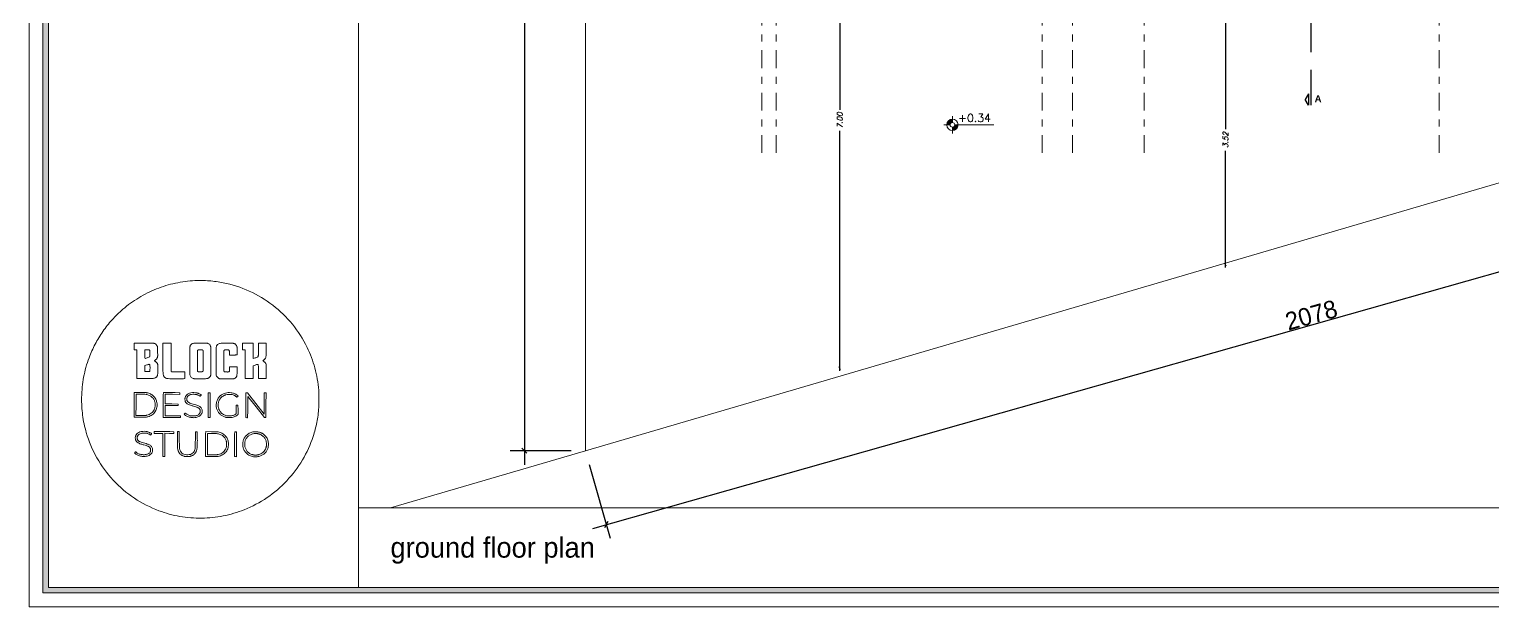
# Model space of a CAD drawing. Header units: metres. Extents: x 294 to 1101, y -498 to -355.
# Drawn here: x 487.37 to 508.05, y -409.02 to -400.86 of the extents above; entities that cross this region are included whole.
import ezdxf

# ---------------------------------------------------------------- set-up
doc = ezdxf.new("R2010")
doc.units = ezdxf.units.M
doc.linetypes.add('DASHDOT2', pattern=[0.5, 0.25, -0.125, 0, -0.125])
doc.linetypes.add('DASHED', pattern=[0.75, 0.5, -0.25])
for name, color, linetype, lineweight in [('19-JARDINERIA', 80, 'Continuous', 0), ('2', 2, 'Continuous', 13), ('axe', 12, 'DASHDOT2', 9), ('D', 2, 'Continuous', 13), ('land', 96, 'Continuous', 15), ('wall', 7, 'Continuous', 25)]:
    doc.layers.add(name, color=color, linetype=linetype, lineweight=lineweight)
doc.layers.add('dim', color=156, linetype='Continuous')
doc.layers.add('text', color=3, linetype='Continuous')
doc.styles.add('alalala', font='bgothm.ttf', dxfattribs={"height": 0.2})
doc.styles.add('ITALICC', font='italicc')
doc.styles.add('ROMAND', font='romand.shx', dxfattribs={"height": 0.2})
doc.dimstyles.new('dim200', dxfattribs={"dimscale": 0.4, "dimtxt": 0.1885, "dimasz": 0.1, "dimexe": 0.15, "dimexo": 0.25, "dimgap": 0.07, "dimtad": 0, "dimzin": 0, "dimdsep": 46, "dimtxsty": 'ITALICC', "dimblk": 'ARCHTICK', "dimcen": 0.09, "dimdle": 0.1, "dimse1": 1, "dimse2": 1, "dimclrd": 211, "dimclrt": 3, "dimadec": 0, "dimazin": 0, "dimtfac": 1, "dimtix": 1, "dimtofl": 0, "dimtmove": 0, "dimatfit": 3, "dimldrblk": 'ARCHTICK', "dimfxl": 1, "dimtolj": 1, "dimtzin": 0, "dimlwd": 25, "dimarcsym": 0})
doc.dimstyles.new('DIMA', dxfattribs={"dimtxt": 0.25, "dimasz": 0.07, "dimexe": 0.2, "dimexo": 0.2, "dimgap": 0.01, "dimtad": 1, "dimdec": 0, "dimlfac": 100, "dimrnd": 1, "dimzin": 0, "dimdsep": 46, "dimtxsty": 'Standard', "dimblk1": 'OBLIQUE', "dimblk2": 'OBLIQUE', "dimsah": 1, "dimcen": 0.09, "dimdle": 0.2, "dimclrd": 1, "dimclre": 1, "dimclrt": 2, "dimadec": 0, "dimazin": 0, "dimtfac": 1, "dimtdec": 0, "dimtofl": 0, "dimtmove": 2, "dimatfit": 3, "dimldrblk": 'OBLIQUE', "dimfxl": 1, "dimtolj": 1, "dimtzin": 0, "dimarcsym": 0})

# ---------------------------------------------------------------- blocks, each defined once
blk = doc.blocks.new('A$C6C9229B2')
at = {"layer": 'dim'}
h = blk.add_hatch(color=256, dxfattribs=at)
h.paths.add_polyline_path([(0.294, 0.376), (0.294, 0.492, 0.414214), (0.098, 0.296), (0.214, 0.296, -0.414214)])
h.paths.add_polyline_path([(0.49, 0.296), (0.373, 0.296, -0.414214), (0.294, 0.217), (0.294, 0.1, 0.414214)])
at = {"layer": '2'}
for p, q in [((0.294, 0.592), (0.294, 0.376)), ((0, 0.296), (0.214, 0.296)), ((0.294, 0.217), (0.294, 0)), ((0.373, 0.296), (1.727, 0.296))]:
    blk.add_line(p, q, dxfattribs=at)
for radius in [0.196, 0.0796]:
    blk.add_circle((0.294, 0.296), radius, dxfattribs=at)
blk = doc.blocks.new('_ArchTick')
at = {"color": 0, "linetype": 'ByBlock', "const_width": 0.15}
blk.add_lwpolyline([(-0.5, -0.5), (0.5, 0.5)], dxfattribs=at)
blk = doc.blocks.new('*D101')
at = {"layer": 'DEFPOINTS', "color": 0, "transparency": 16777216}
for p in [(498.824, -398.653), (498.824, -398.653), (498.824, -405.648)]:
    blk.add_point(p, dxfattribs=at)
at = {"layer": 'wall', "color": 211, "linetype": 'Continuous', "lineweight": 25, "transparency": 16777216}
for p, q in [((498.824, -398.613), (498.824, -402.002)), ((498.824, -405.688), (498.824, -402.298))]:
    blk.add_line(p, q, dxfattribs=at)
at = {"layer": 'wall', "color": 211, "lineweight": 25, "transparency": 16777216, "xscale": 0.04000000000000001, "yscale": 0.04000000000000001, "zscale": 0.04000000000000001}
for p, rotation in [((498.824, -398.653), 90), ((498.824, -405.648), 270)]:
    blk.add_blockref('_ArchTick', p, dxfattribs=dict(at, rotation=rotation))
at = {"layer": 'wall', "color": 3, "transparency": 16777216, "insert": (498.824, -402.15), "char_height": 0.0754, "attachment_point": 5, "rotation": 90, "style": 'ITALICC'}
blk.add_mtext('\\A1;7.00', dxfattribs=at)
blk = doc.blocks.new('*D106')
at = {"layer": 'DEFPOINTS', "color": 0, "transparency": 16777216}
for p in [(504.274, -400.669), (504.274, -400.669), (504.274, -404.187)]:
    blk.add_point(p, dxfattribs=at)
at = {"layer": 'wall', "color": 211, "linetype": 'Continuous', "lineweight": 25, "transparency": 16777216}
for p, q in [((504.274, -400.629), (504.274, -402.276)), ((504.274, -404.227), (504.274, -402.58))]:
    blk.add_line(p, q, dxfattribs=at)
at = {"layer": 'wall', "color": 211, "lineweight": 25, "transparency": 16777216, "xscale": 0.04000000000000001, "yscale": 0.04000000000000001, "zscale": 0.04000000000000001}
for p, rotation in [((504.274, -400.669), 90), ((504.274, -404.187), 270)]:
    blk.add_blockref('_ArchTick', p, dxfattribs=dict(at, rotation=rotation))
at = {"layer": 'wall', "color": 3, "transparency": 16777216, "insert": (504.274, -402.428), "char_height": 0.0754, "attachment_point": 5, "rotation": 90, "style": 'ITALICC'}
blk.add_mtext('\\A1;3.52', dxfattribs=at)
blk = doc.blocks.new('_OBLIQUE')
at = {"color": 0, "linetype": 'ByBlock'}
blk.add_line((-0.5, -0.5), (0.5, 0.5), dxfattribs=at)
blk = doc.blocks.new('*D88')
at = {"layer": 'DEFPOINTS', "color": 0, "transparency": 16777216}
for p in [(495.231, -371.466), (494.37, -406.815), (495.231, -406.815)]:
    blk.add_point(p, dxfattribs=at)
at = {"layer": 'wall', "color": 1, "lineweight": -2, "transparency": 16777216}
for p, q in [((494.37, -371.266), (494.37, -407.015)), ((495.031, -371.466), (494.17, -371.466)), ((495.031, -406.815), (494.17, -406.815))]:
    blk.add_line(p, q, dxfattribs=at)
at = {"layer": 'wall', "color": 1, "lineweight": -2, "transparency": 16777216, "xscale": 0.07, "yscale": 0.07, "zscale": 0.07}
for p, rotation in [((494.37, -371.466), 90), ((494.37, -406.815), 270)]:
    blk.add_blockref('_OBLIQUE', p, dxfattribs=dict(at, rotation=rotation))
at = {"layer": 'wall', "color": 2, "transparency": 16777216, "insert": (494.235, -389.14), "char_height": 0.25, "attachment_point": 5, "rotation": 90}
blk.add_mtext('\\A1;3535', dxfattribs=at)
blk = doc.blocks.new('*D89')
at = {"layer": 'DEFPOINTS', "color": 0, "transparency": 16777216}
for p in [(515.226, -401.157), (515.521, -402.2), (495.231, -406.815)]:
    blk.add_point(p, dxfattribs=at)
at = {"layer": 'wall', "color": 1, "lineweight": -2, "transparency": 16777216}
for p, q in [((515.28, -401.349), (515.576, -402.393)), ((495.334, -407.913), (515.713, -402.146)), ((495.286, -407.007), (495.581, -408.051))]:
    blk.add_line(p, q, dxfattribs=at)
at = {"layer": 'wall', "color": 1, "lineweight": -2, "transparency": 16777216, "xscale": 0.07, "yscale": 0.07, "zscale": 0.07}
for p, rotation in [((515.521, -402.2), 15.80130316812801), ((495.526, -407.859), 195.801303168128)]:
    blk.add_blockref('_OBLIQUE', p, dxfattribs=dict(at, rotation=rotation))
at = {"layer": 'wall', "color": 2, "transparency": 16777216, "insert": (505.487, -404.9), "char_height": 0.25, "attachment_point": 5, "rotation": 15.8013}
blk.add_mtext('\\A1;2078', dxfattribs=at)

msp = doc.modelspace()

# ---------------------------------------------------------------- hatches: boundary and pattern name
at = {"layer": '19-JARDINERIA'}
h = msp.add_hatch(color=251, dxfattribs=at)
h.paths.add_polyline_path([(487.567, -363.812), (487.567, -408.823), (519.385, -408.823), (519.385, -363.812)])
h.paths.add_polyline_path([(487.645, -363.89), (487.645, -408.745), (519.308, -408.745), (519.308, -363.89)], flags=16)

# ---------------------------------------------------------------- linework, layer by layer
at = {"layer": '19-JARDINERIA', "color": 251}
for p, q in [((492.023, -363.89), (492.023, -408.745)), ((492.023, -407.621), (519.385, -407.621))]:
    msp.add_line(p, q, dxfattribs=at)
for points in [[(487.373, -363.618), (487.373, -409.017), (519.579, -409.017), (519.579, -363.618)], [(487.567, -363.812), (487.567, -408.823), (519.385, -408.823), (519.385, -363.812)], [(487.645, -363.89), (487.645, -408.745), (519.308, -408.745), (519.308, -363.89)]]:
    msp.add_lwpolyline(points, close=True, dxfattribs=at)
for points in [[(489.715, -404.413, 0.041698), (489.438, -404.449, 0.041727), (489.171, -404.53, 0.041739), (488.921, -404.654, 0.041776), (488.695, -404.818, 0.031335), (488.544, -404.966, 0.03116), (488.413, -405.131, 0.031255), (488.304, -405.311, 0.03198), (488.219, -405.501, 0.020392), (488.174, -405.639, 0.022073), (488.142, -405.776, 0.022032), (488.122, -405.916, 0.020157), (488.113, -406.061, 0.018155), (488.116, -406.188, 0.019099), (488.127, -406.312, 0.019137), (488.148, -406.435, 0.018391), (488.179, -406.557, 0.058754), (488.33, -406.916, 0.058098), (488.561, -407.231, 0.058063), (488.858, -407.484, 0.058546), (489.205, -407.661, 0.046043), (489.501, -407.742, 0.04583), (489.809, -407.767, 0.045841), (490.115, -407.735, 0.046108), (490.41, -407.648, 0.054866), (490.733, -407.476, 0.054622), (491.012, -407.238, 0.054648), (491.233, -406.945, 0.055021), (491.385, -406.612, 0.015337), (491.413, -406.514, 0.015571), (491.436, -406.415, 0.015221), (491.453, -406.313, 0.013286), (491.464, -406.205, 0.016781), (491.466, -406.16, 0.003885), (491.467, -406.083, 0.003903), (491.466, -406.007, 0.016478), (491.463, -405.961, 0.021157), (491.443, -405.8, 0.023704), (491.409, -405.646, 0.024033), (491.361, -405.499, 0.023043), (491.299, -405.355, 0.057962), (491.091, -405.029, 0.057585), (490.813, -404.76, 0.057632), (490.482, -404.56, 0.05824), (490.115, -404.443, 0.014782), (490.015, -404.427, 0.014774), (489.915, -404.416, 0.01482), (489.815, -404.412, 0.015111)], [(489.141, -405.3, -0.059046), (489.156, -405.306, -0.064503), (489.167, -405.316, -0.063038), (489.177, -405.329, -0.052581), (489.183, -405.345, -0.035992), (489.185, -405.354, -0.021113), (489.186, -405.365, -0.010202), (489.187, -405.382, -0.001459), (489.187, -405.418, -0.001527), (489.188, -405.452, -0.009007), (489.188, -405.47, -0.017216), (489.187, -405.481, -0.038332), (489.185, -405.49, -0.044505), (489.181, -405.504, -0.05456), (489.174, -405.515, -0.050594), (489.164, -405.526, -0.03134), (489.151, -405.536, 0.013037), (489.147, -405.539, 0.021259), (489.144, -405.541, 0.016667), (489.141, -405.544, 0.343639), (489.141, -405.545, 0.0964), (489.142, -405.545, 0.002963), (489.146, -405.548, 0.005724), (489.151, -405.552, 0.003918), (489.157, -405.556, -0.027645), (489.168, -405.564, -0.044972), (489.177, -405.573, -0.051047), (489.183, -405.582, -0.052588), (489.187, -405.592, -0.048208), (489.189, -405.6, -0.017179), (489.19, -405.612, -0.008514), (489.19, -405.631, -0.001236), (489.189, -405.67, -0.002714), (489.188, -405.717, -0.019197), (489.187, -405.739, -0.040799), (489.184, -405.753, -0.071712), (489.179, -405.764, -0.049264), (489.174, -405.771, -0.036447), (489.167, -405.777, -0.035932), (489.159, -405.783, -0.043254), (489.151, -405.786, -0.044611), (489.133, -405.791, -0.030039), (489.112, -405.794, -0.013319), (489.078, -405.795, -0.001576), (489.003, -405.795), (488.895, -405.795), (488.895, -405.593), (488.895, -405.391), (488.883, -405.391, -0.007826), (488.878, -405.391, -0.005984), (488.872, -405.391, -0.006054), (488.866, -405.39, -0.014191), (488.862, -405.39), (488.854, -405.389), (488.854, -405.343), (488.854, -405.298), (488.858, -405.297, -0.048374), (488.861, -405.297, -0.00016), (488.901, -405.296, -0.000889), (488.945, -405.296, -0.000557), (488.997, -405.296, -0.000514), (489.077, -405.297, -0.004698), (489.112, -405.297, -0.008642), (489.132, -405.298, -0.06747)], [(489.008, -405.452, 0.002221), (489.008, -405.475, 0.003704), (489.008, -405.495, 0.000552), (489.009, -405.512, 0.406646), (489.009, -405.513, 0.08267), (489.014, -405.512, 0.001498), (489.038, -405.504, 0.00197), (489.061, -405.495, 0.059127), (489.067, -405.493, 0.039972), (489.069, -405.491, 0.020829), (489.071, -405.489, 0.020578), (489.073, -405.486, 0.029459), (489.075, -405.484, 0.078838), (489.077, -405.479, 0.039123), (489.078, -405.473, 0.017029), (489.078, -405.462, 0.00204), (489.078, -405.439), (489.078, -405.4), (489.074, -405.395, 0.084595), (489.071, -405.393, 0.081607), (489.066, -405.392, 0.028435), (489.059, -405.391, 0.002101), (489.039, -405.391), (489.008, -405.391)], [(489.377, -405.495, 0.000328), (489.377, -405.612, 0.003103), (489.377, -405.662, 0.002168), (489.378, -405.693, 0.193099), (489.38, -405.697, 0.18334), (489.383, -405.699, 0.007882), (489.398, -405.7, 0.006391), (489.422, -405.7, 0.00075), (489.477, -405.7), (489.571, -405.7), (489.571, -405.748), (489.571, -405.797), (489.553, -405.798, -0.018339), (489.518, -405.799, -0.001582), (489.43, -405.798, -0.000673), (489.336, -405.797, -0.055283), (489.321, -405.795, -0.050464), (489.305, -405.79, -0.052118), (489.29, -405.781, -0.055006), (489.279, -405.77, -0.072459), (489.271, -405.757, -0.069353), (489.266, -405.739, -0.026197), (489.263, -405.713, -0.008188), (489.262, -405.663, -0.000462), (489.262, -405.511), (489.262, -405.296), (489.319, -405.296), (489.377, -405.296)], [(489.89, -405.298, -0.056866), (489.906, -405.304, -0.071784), (489.918, -405.312, -0.071837), (489.928, -405.324, -0.057056), (489.935, -405.339, -0.034608), (489.937, -405.348, -0.024553), (489.938, -405.358, -0.012031), (489.939, -405.373, -0.00174), (489.94, -405.404, -0.003989), (489.94, -405.433, -0.000891), (489.94, -405.483, -0.000925), (489.94, -405.541, -0.000894), (489.94, -405.599, -0.000367), (489.939, -405.693, -0.005963), (489.939, -405.725, -0.017732), (489.938, -405.742, -0.057558), (489.935, -405.753, -0.051877), (489.929, -405.766, -0.055884), (489.92, -405.778, -0.05551), (489.909, -405.787, -0.050012), (489.896, -405.794, -0.058453), (489.887, -405.796, -0.026551), (489.876, -405.797, -0.009255), (489.855, -405.798, -0.000667), (489.798, -405.798, -0.001563), (489.759, -405.799, -0.003388), (489.73, -405.798, -0.003108), (489.707, -405.798, -0.032054), (489.698, -405.797, -0.073099), (489.678, -405.791, -0.086592), (489.661, -405.779, -0.085558), (489.65, -405.763, -0.069419), (489.644, -405.742, -0.039837), (489.642, -405.722, -0.000286), (489.642, -405.553, -0.000459), (489.642, -405.388, -0.023763), (489.643, -405.356, -0.030316), (489.646, -405.342, -0.052134), (489.649, -405.331, -0.057182), (489.655, -405.321, -0.046033), (489.663, -405.313, -0.086422), (489.679, -405.302, -0.066053), (489.7, -405.297, -0.029049), (489.734, -405.295, -0.003624), (489.807, -405.295, -0.001426), (489.845, -405.295, -0.007292), (489.867, -405.296, -0.012917), (489.88, -405.297, -0.034131)], [(489.755, -405.394, 0.070318), (489.753, -405.396, 0.029422), (489.752, -405.399, 0.028391), (489.751, -405.402, 0.032811), (489.75, -405.405, 0.034229), (489.75, -405.411, 0.000366), (489.75, -405.452, 0.001159), (489.75, -405.498, 0.000753), (489.75, -405.552), (489.75, -405.691), (489.754, -405.695, 0.079498), (489.757, -405.697, 0.049002), (489.761, -405.699, 0.029759), (489.767, -405.7, 0.007661), (489.776, -405.701, 0.008601), (489.784, -405.702, 0.009308), (489.791, -405.702, 0.008886), (489.797, -405.703, 0.043789), (489.801, -405.702, 0.019897), (489.81, -405.7, 0.027605), (489.818, -405.698, 0.029884), (489.825, -405.695, 0.123269), (489.828, -405.692, 0.145365), (489.83, -405.688, 0.003815), (489.83, -405.665, 0.004071), (489.831, -405.628, 0.000513), (489.831, -405.547, 0.000799), (489.831, -405.482, 0.002518), (489.83, -405.438, 0.001196), (489.83, -405.406, 0.079511), (489.829, -405.4, 0.037007), (489.828, -405.398, 0.033047), (489.826, -405.396, 0.034579), (489.825, -405.394, 0.081582), (489.823, -405.393, 0.106279), (489.821, -405.392, 0.004361), (489.812, -405.392, 0.007425), (489.801, -405.391, 0.005182), (489.789, -405.391, 0.002529), (489.771, -405.391, 0.02212), (489.763, -405.392, 0.053537), (489.758, -405.393, 0.118772)], [(490.267, -405.301, -0.067475), (490.281, -405.307, -0.067518), (490.293, -405.318, -0.063309), (490.302, -405.331, -0.048857), (490.308, -405.348, -0.03915), (490.31, -405.356, -0.013628), (490.311, -405.367, -0.008772), (490.312, -405.383, -0.002304), (490.312, -405.41), (490.313, -405.461), (490.293, -405.462, -0.006648), (490.283, -405.463, -0.00242), (490.269, -405.463, -0.002399), (490.253, -405.463, -0.002863), (490.238, -405.463), (490.204, -405.463), (490.203, -405.433, 0.006279), (490.202, -405.412, 0.047723), (490.2, -405.402, 0.118885), (490.198, -405.396, 0.147402), (490.193, -405.393, 0.064274), (490.183, -405.392, 0.006437), (490.16, -405.392, 0.004299), (490.136, -405.392, 0.122112), (490.13, -405.394, 0.082282), (490.128, -405.395, 0.037303), (490.126, -405.398, 0.035631), (490.125, -405.4, 0.040749), (490.124, -405.403, 0.063653), (490.123, -405.409, 0.000995), (490.122, -405.443, 0.002246), (490.122, -405.488, 0.000897), (490.122, -405.549, 0.000562), (490.122, -405.626, 0.003889), (490.122, -405.663, 0.003795), (490.123, -405.687, 0.111544), (490.125, -405.693, 0.118299), (490.129, -405.698, 0.095612), (490.135, -405.701, 0.050103), (490.146, -405.702, 0.010251), (490.165, -405.703, 0.00347), (490.18, -405.703, 0.026474), (490.187, -405.702, 0.057755), (490.192, -405.701, 0.072742), (490.196, -405.699, 0.103263), (490.199, -405.694, 0.086675), (490.202, -405.689, 0.036817), (490.203, -405.678, 0.004478), (490.203, -405.656), (490.203, -405.628), (490.258, -405.628), (490.313, -405.628), (490.312, -405.665, -0.003433), (490.31, -405.701, -0.006518), (490.309, -405.729, -0.005661), (490.307, -405.751, -0.061372), (490.305, -405.76, -0.060172), (490.3, -405.771, -0.056861), (490.292, -405.781, -0.054174), (490.281, -405.789, -0.045883), (490.269, -405.796, -0.058714), (490.26, -405.798, -0.024739), (490.248, -405.799, -0.008506), (490.225, -405.799, -0.00059), (490.163, -405.799, -0.000571), (490.099, -405.799, -0.008771), (490.077, -405.799, -0.026418), (490.065, -405.798, -0.057706), (490.056, -405.796, -0.053755), (490.046, -405.79, -0.04569), (490.036, -405.782, -0.043916), (490.027, -405.772, -0.04141), (490.02, -405.76), (490.013, -405.747), (490.013, -405.559, -0.000676), (490.013, -405.477, -0.00162), (490.013, -405.416, -0.000863), (490.013, -405.369, -0.035696), (490.014, -405.359, -0.02665), (490.017, -405.345, -0.045075), (490.021, -405.334, -0.048463), (490.027, -405.325, -0.037141), (490.034, -405.316, -0.082526), (490.05, -405.304, -0.081378), (490.069, -405.299, -0.032187), (490.1, -405.297, -0.003066), (490.177, -405.296, -0.000882), (490.226, -405.297, -0.009372), (490.246, -405.297, -0.023617), (490.258, -405.299, -0.042447)], [(490.72, -405.386, -0.001902), (490.72, -405.447, -0.015552), (490.719, -405.476, -0.035144), (490.716, -405.493, -0.065957), (490.712, -405.506, -0.045523), (490.707, -405.514, -0.025906), (490.7, -405.522, -0.025523), (490.691, -405.53, -0.03524), (490.683, -405.536, 0.019089), (490.679, -405.539, 0.038569), (490.677, -405.541, 0.050353), (490.675, -405.543, 0.191994), (490.675, -405.544, 0.151611), (490.676, -405.546, 0.014249), (490.679, -405.549, 0.017241), (490.683, -405.552, 0.012721), (490.688, -405.556, -0.01051), (490.699, -405.563, -0.042377), (490.705, -405.569, -0.052572), (490.709, -405.575, -0.022466), (490.714, -405.583), (490.72, -405.595), (490.72, -405.696), (490.72, -405.796), (490.666, -405.796), (490.612, -405.796), (490.611, -405.701, 0.000698), (490.61, -405.643, 0.006998), (490.61, -405.62, 0.01284), (490.609, -405.606, 0.122831), (490.607, -405.601, 0.168586), (490.602, -405.597, 0.107061), (490.595, -405.596, 0.050627), (490.584, -405.598, 0.010002), (490.564, -405.605), (490.539, -405.614), (490.539, -405.705), (490.539, -405.795), (490.482, -405.795), (490.426, -405.795), (490.425, -405.778, -0.014705), (490.425, -405.766, -0.000406), (490.424, -405.712, -0.000836), (490.424, -405.648, -0.000573), (490.424, -405.576), (490.424, -405.391), (490.404, -405.391), (490.384, -405.39), (490.384, -405.344), (490.384, -405.298), (490.461, -405.298), (490.537, -405.297), (490.537, -405.406), (490.537, -405.514), (490.565, -405.505, 0.004385), (490.586, -405.497, 0.030307), (490.597, -405.493, 0.063352), (490.602, -405.489, 0.076956), (490.607, -405.484, 0.109274), (490.609, -405.478, 0.017341), (490.61, -405.466, 0.00782), (490.61, -405.443, 0.000685), (490.611, -405.387), (490.611, -405.296), (490.665, -405.296), (490.72, -405.297)], [(489.035, -405.603), (489.008, -405.612), (489.008, -405.655), (489.008, -405.698), (489.04, -405.698, 0.008433), (489.066, -405.697, 0.161241), (489.074, -405.694, 0.195562), (489.078, -405.687, 0.013428), (489.079, -405.665, 0.015461), (489.08, -405.644, 0.013967), (489.079, -405.622, 0.008942), (489.078, -405.603, 0.149434), (489.075, -405.597, 0.191285), (489.071, -405.595, 0.069558), (489.064, -405.595, 0.034893), (489.054, -405.597, 0.007014)], [(489.034, -405.996, -0.067071), (489.086, -406.013, -0.077828), (489.129, -406.043, -0.080234), (489.16, -406.085, -0.077425), (489.176, -406.134, -0.08701), (489.176, -406.201, -0.096903), (489.153, -406.261, -0.097985), (489.109, -406.308, -0.091063), (489.05, -406.335, -0.028566), (489.031, -406.339, -0.021148), (489.009, -406.341, -0.012961), (488.979, -406.342, -0.003088), (488.928, -406.342), (488.855, -406.342), (488.855, -406.204, -0.000886), (488.854, -406.149, -0.001025), (488.855, -406.096, -0.000914), (488.855, -406.051, -0.006059), (488.855, -406.029), (488.856, -405.991), (488.938, -405.992, -0.001409), (488.979, -405.992, -0.005296), (489.005, -405.993, -0.007815), (489.023, -405.994, -0.030155)], [(488.882, -406.099, -0.001149), (488.882, -406.136, -0.000783), (488.882, -406.178, -0.000789), (488.882, -406.219, -0.001591), (488.881, -406.251), (488.88, -406.318), (488.952, -406.317, 0.001523), (488.989, -406.317, 0.006455), (489.011, -406.316, 0.010037), (489.025, -406.315, 0.03849), (489.034, -406.314, 0.043707), (489.068, -406.302, 0.056856), (489.097, -406.286, 0.060078), (489.119, -406.264, 0.057999), (489.137, -406.238, 0.024507), (489.144, -406.221, 0.036685), (489.148, -406.206, 0.034068), (489.151, -406.19, 0.01773), (489.152, -406.17, 0.017465), (489.151, -406.148, 0.035583), (489.149, -406.131, 0.038286), (489.144, -406.116, 0.023802), (489.137, -406.098, 0.038483), (489.125, -406.078, 0.045973), (489.11, -406.061, 0.045689), (489.093, -406.046, 0.037251), (489.072, -406.034, 0.039262), (489.048, -406.025, 0.039794), (489.023, -406.02, 0.026274), (488.99, -406.017, 0.006926), (488.936, -406.016), (488.882, -406.016)], [(489.435, -405.994), (489.502, -405.995), (489.502, -406.002, -0.013798), (489.502, -406.005, -0.009073), (489.502, -406.008, -0.009131), (489.502, -406.011, -0.01735), (489.501, -406.014), (489.5, -406.02), (489.397, -406.018), (489.294, -406.017), (489.294, -406.085), (489.294, -406.154), (489.386, -406.154), (489.478, -406.155), (489.479, -406.167), (489.479, -406.178), (489.387, -406.178), (489.294, -406.178), (489.293, -406.217, 0.002056), (489.293, -406.234, 0.001371), (489.292, -406.253, 0.00138), (489.292, -406.272, 0.002706), (489.292, -406.287), (489.292, -406.32), (489.4, -406.32), (489.508, -406.32), (489.508, -406.332), (489.508, -406.344), (489.387, -406.344), (489.267, -406.344), (489.266, -406.206, -0.000881), (489.266, -406.15, -0.001021), (489.266, -406.098, -0.000909), (489.266, -406.053, -0.00607), (489.267, -406.031), (489.268, -405.993), (489.317, -405.993, -0.001705), (489.341, -405.993, -0.000776), (489.372, -405.993, -0.000769), (489.405, -405.994, -0.001057)], [(489.722, -405.995, -0.012324), (489.728, -405.996, -0.006493), (489.736, -405.998, -0.006456), (489.744, -405.999, -0.009892), (489.751, -406.001, -0.025226), (489.764, -406.006, -0.012166), (489.78, -406.013, -0.008172), (489.796, -406.02, -0.104626), (489.8, -406.024, -0.158469), (489.801, -406.025, -0.066919), (489.801, -406.028, -0.040853), (489.8, -406.031, -0.012467), (489.798, -406.036, -0.011997), (489.796, -406.04, -0.019796), (489.794, -406.043, -0.01467), (489.793, -406.046, -0.362052), (489.792, -406.046, -0.010082), (489.791, -406.045, -0.000157), (489.786, -406.043, -0.000419), (489.78, -406.039, -0.000277), (489.772, -406.036, 0.021198), (489.755, -406.028, 0.033964), (489.739, -406.023, 0.032992), (489.722, -406.02, 0.018656), (489.702, -406.018, 0.040633), (489.667, -406.02, 0.070188), (489.64, -406.027, 0.085456), (489.619, -406.041, 0.09772), (489.605, -406.06, 0.022935), (489.603, -406.066, 0.040789), (489.601, -406.071, 0.033558), (489.6, -406.077, 0.010848), (489.6, -406.086, 0.02987), (489.601, -406.099, 0.062161), (489.603, -406.108, 0.067177), (489.608, -406.116, 0.04056), (489.615, -406.125, 0.058402), (489.628, -406.135, 0.039794), (489.644, -406.143, 0.024182), (489.668, -406.151, 0.005946), (489.708, -406.162, -0.010468), (489.742, -406.172, -0.030325), (489.765, -406.181, -0.042307), (489.782, -406.19, -0.047764), (489.796, -406.202, -0.074768), (489.807, -406.217, -0.063784), (489.814, -406.236, -0.061525), (489.817, -406.256, -0.060349), (489.814, -406.276, -0.072466), (489.804, -406.299, -0.075425), (489.789, -406.318, -0.068731), (489.767, -406.332, -0.047185), (489.739, -406.343, -0.038729), (489.722, -406.346, -0.018903), (489.7, -406.348, -0.018837), (489.677, -406.347, -0.030589), (489.658, -406.345, -0.029224), (489.633, -406.34, -0.030124), (489.609, -406.331, -0.031969), (489.589, -406.321, -0.049327), (489.572, -406.309), (489.562, -406.3), (489.567, -406.293, 0.000212), (489.569, -406.29, 0.000231), (489.57, -406.287, 0.000216), (489.572, -406.284, 0.001141), (489.573, -406.283, -0.296279), (489.574, -406.282, -0.091505), (489.576, -406.283, -0.040165), (489.58, -406.285, -0.008394), (489.585, -406.29, 0.039562), (489.601, -406.3, 0.028838), (489.619, -406.309, 0.028038), (489.639, -406.317, 0.030737), (489.659, -406.322, 0.032984), (489.674, -406.323, 0.01349), (489.694, -406.323, 0.013445), (489.714, -406.323, 0.034453), (489.728, -406.321, 0.045244), (489.747, -406.315, 0.056803), (489.763, -406.306, 0.061567), (489.776, -406.295, 0.070593), (489.784, -406.281, 0.022451), (489.787, -406.275, 0.038415), (489.788, -406.27, 0.033901), (489.789, -406.265, 0.013598), (489.789, -406.257, 0.037622), (489.788, -406.245, 0.055484), (489.785, -406.234, 0.059628), (489.78, -406.226, 0.053231), (489.773, -406.218, 0.043098), (489.761, -406.208, 0.043868), (489.747, -406.201, 0.028273), (489.727, -406.194, 0.007066), (489.695, -406.185, -0.00898), (489.652, -406.173, -0.031871), (489.625, -406.163, -0.04873), (489.606, -406.152, -0.0573), (489.59, -406.138, -0.04017), (489.583, -406.128, -0.053176), (489.578, -406.118, -0.048647), (489.575, -406.106, -0.027056), (489.573, -406.092, -0.025976), (489.573, -406.078, -0.040785), (489.575, -406.067, -0.041173), (489.578, -406.056, -0.027118), (489.584, -406.044, -0.111272), (489.605, -406.02, -0.074821), (489.637, -406.002, -0.065866), (489.678, -405.994, -0.054101)], [(489.929, -406.056, -0.002465), (489.929, -406.087, -0.000803), (489.929, -406.132, -0.0008), (489.929, -406.183, -0.000901), (489.929, -406.231), (489.927, -406.346), (489.915, -406.346), (489.902, -406.345), (489.902, -406.208, -0.000882), (489.901, -406.152, -0.001023), (489.902, -406.099, -0.00091), (489.902, -406.055, -0.006066), (489.902, -406.032), (489.903, -405.995), (489.916, -405.995), (489.929, -405.996)], [(490.224, -405.995, -0.030605), (490.249, -406, -0.032879), (490.272, -406.007, -0.034031), (490.293, -406.017, -0.038646), (490.311, -406.03, -0.005718), (490.317, -406.034, -0.00885), (490.321, -406.038, -0.003903), (490.325, -406.041, -0.208923), (490.325, -406.042, -0.174443), (490.325, -406.043, -0.006664), (490.322, -406.046, -0.011255), (490.32, -406.049, -0.00762), (490.316, -406.052), (490.308, -406.06), (490.305, -406.056, 0.047186), (490.299, -406.051, 0.014683), (490.289, -406.044, 0.015177), (490.278, -406.037, 0.026172), (490.268, -406.032, 0.05074), (490.242, -406.023, 0.038572), (490.213, -406.019, 0.037661), (490.182, -406.019, 0.0417), (490.153, -406.024, 0.035442), (490.141, -406.028, 0.017971), (490.125, -406.035, 0.017899), (490.111, -406.043, 0.028868), (490.099, -406.051, 0.049173), (490.08, -406.068, 0.044992), (490.064, -406.09, 0.043992), (490.053, -406.114, 0.042562), (490.045, -406.139, 0.038157), (490.043, -406.155, 0.017544), (490.043, -406.176, 0.017469), (490.044, -406.196, 0.041874), (490.047, -406.211, 0.044724), (490.054, -406.231, 0.030404), (490.066, -406.253, 0.030639), (490.08, -406.272, 0.050626), (490.094, -406.287, 0.038552), (490.116, -406.302, 0.04432), (490.139, -406.313, 0.04335), (490.164, -406.32, 0.034282), (490.192, -406.323, 0.030736), (490.219, -406.322, 0.03875), (490.243, -406.318, 0.041329), (490.266, -406.311, 0.045033), (490.286, -406.3), (490.297, -406.293), (490.297, -406.232), (490.297, -406.171), (490.31, -406.172), (490.322, -406.172), (490.323, -406.238), (490.323, -406.304), (490.316, -406.31, -0.042464), (490.292, -406.326, -0.045284), (490.267, -406.337, -0.042718), (490.238, -406.344, -0.031191), (490.206, -406.347, -0.016351), (490.184, -406.347, -0.027617), (490.166, -406.346, -0.029261), (490.149, -406.342, -0.021454), (490.13, -406.337, -0.060219), (490.093, -406.318, -0.059339), (490.061, -406.291, -0.059872), (490.037, -406.258, -0.063479), (490.021, -406.22, -0.067419), (490.015, -406.168, -0.069592), (490.023, -406.118, -0.071269), (490.044, -406.072, -0.076631), (490.076, -406.036, -0.054514), (490.108, -406.015, -0.050972), (490.145, -406, -0.050144), (490.184, -405.994, -0.049255)], [(490.573, -406.147), (490.69, -406.297), (490.691, -406.253, 0.003119), (490.691, -406.23, 0.000795), (490.692, -406.191, 0.00081), (490.692, -406.147, 0.000821), (490.692, -406.104), (490.692, -405.998), (490.705, -405.998), (490.719, -405.998), (490.718, -406.173), (490.718, -406.347), (490.707, -406.347), (490.695, -406.347), (490.579, -406.197), (490.462, -406.047), (490.461, -406.152, 0.000182), (490.46, -406.196, 0.000177), (490.46, -406.24, 0.000174), (490.46, -406.278, 0.000652), (490.459, -406.303), (490.459, -406.348), (490.446, -406.348), (490.434, -406.347), (490.433, -406.209, -0.000883), (490.433, -406.154, -0.001023), (490.433, -406.101, -0.000911), (490.433, -406.056, -0.006066), (490.434, -406.034), (490.435, -405.996), (490.446, -405.997), (490.456, -405.997)], [(489.021, -406.542, -0.012324), (489.028, -406.543, -0.006493), (489.035, -406.545, -0.006456), (489.043, -406.547, -0.009892), (489.05, -406.549, -0.025226), (489.063, -406.553, -0.012166), (489.079, -406.56, -0.008172), (489.095, -406.567, -0.104626), (489.1, -406.571, -0.158469), (489.1, -406.573, -0.066919), (489.1, -406.575, -0.040853), (489.099, -406.579, -0.012467), (489.097, -406.584, -0.011997), (489.095, -406.587, -0.019796), (489.093, -406.591, -0.01467), (489.092, -406.593, -0.362052), (489.091, -406.593, -0.010082), (489.09, -406.593, -0.000157), (489.085, -406.59, -0.000419), (489.079, -406.587, -0.000277), (489.071, -406.583, 0.021198), (489.054, -406.575, 0.033964), (489.038, -406.57, 0.032992), (489.021, -406.567, 0.018656), (489.001, -406.566, 0.040633), (488.966, -406.567, 0.070188), (488.939, -406.575, 0.085456), (488.918, -406.588, 0.09772), (488.904, -406.607, 0.022935), (488.902, -406.613, 0.040789), (488.9, -406.618, 0.033558), (488.9, -406.624, 0.010848), (488.899, -406.633, 0.02987), (488.9, -406.646, 0.062161), (488.902, -406.656, 0.067177), (488.907, -406.664, 0.04056), (488.914, -406.672, 0.058402), (488.927, -406.682, 0.039794), (488.943, -406.69, 0.024182), (488.967, -406.698, 0.005946), (489.007, -406.71, -0.010468), (489.041, -406.72, -0.030325), (489.064, -406.728, -0.042307), (489.081, -406.738, -0.047764), (489.095, -406.75, -0.074768), (489.106, -406.765, -0.063784), (489.113, -406.783, -0.061525), (489.116, -406.803, -0.060349), (489.113, -406.824, -0.072466), (489.103, -406.847, -0.075425), (489.088, -406.865, -0.068731), (489.066, -406.88, -0.047185), (489.038, -406.89, -0.038729), (489.021, -406.893, -0.018903), (488.999, -406.895, -0.018837), (488.976, -406.895, -0.030589), (488.957, -406.893, -0.029224), (488.932, -406.887, -0.030124), (488.909, -406.879, -0.031969), (488.888, -406.868, -0.049327), (488.871, -406.856), (488.861, -406.847), (488.866, -406.84, 0.000212), (488.868, -406.837, 0.000231), (488.869, -406.834, 0.000216), (488.871, -406.832, 0.001141), (488.872, -406.83, -0.296279), (488.873, -406.83, -0.091505), (488.875, -406.83, -0.040165), (488.879, -406.832, -0.008394), (488.884, -406.837, 0.039562), (488.9, -406.847, 0.028838), (488.918, -406.857, 0.028038), (488.938, -406.864, 0.030737), (488.958, -406.869, 0.032984), (488.973, -406.87, 0.01349), (488.993, -406.871, 0.013445), (489.013, -406.87, 0.034453), (489.027, -406.868, 0.045244), (489.046, -406.862, 0.056803), (489.062, -406.854, 0.061567), (489.075, -406.842, 0.070593), (489.083, -406.829, 0.022451), (489.086, -406.823, 0.038415), (489.087, -406.818, 0.033901), (489.088, -406.812, 0.013598), (489.088, -406.804, 0.037622), (489.087, -406.792, 0.055484), (489.084, -406.782, 0.059628), (489.079, -406.773, 0.053231), (489.072, -406.765, 0.043098), (489.06, -406.755, 0.043868), (489.046, -406.748, 0.028273), (489.027, -406.741, 0.007066), (488.994, -406.732, -0.00898), (488.951, -406.72, -0.031871), (488.924, -406.71, -0.04873), (488.905, -406.699, -0.0573), (488.89, -406.686, -0.04017), (488.882, -406.676, -0.053176), (488.877, -406.665, -0.048647), (488.874, -406.654, -0.027056), (488.872, -406.639, -0.025976), (488.872, -406.626, -0.040785), (488.874, -406.614, -0.041173), (488.877, -406.603, -0.027118), (488.883, -406.591, -0.111272), (488.904, -406.567, -0.074821), (488.936, -406.55, -0.065866), (488.977, -406.541, -0.054101)], [(489.36, -406.545), (489.416, -406.546), (489.415, -406.558), (489.415, -406.57), (489.353, -406.569), (489.291, -406.568), (489.29, -406.643, 0.001414), (489.289, -406.678, 0.000722), (489.289, -406.722, 0.000717), (489.289, -406.767, 0.001077), (489.289, -406.806), (489.289, -406.895), (489.275, -406.895), (489.262, -406.895), (489.262, -406.732), (489.262, -406.569), (489.199, -406.569), (489.137, -406.569), (489.137, -406.557, -0.009794), (489.137, -406.553, -0.013945), (489.137, -406.549, -0.009871), (489.137, -406.546, -0.164193), (489.138, -406.545, -0.198766), (489.141, -406.544, -0.000132), (489.222, -406.544, -0.001805), (489.299, -406.544, -0.003426)], [(489.493, -406.655, 0.001473), (489.494, -406.73, 0.01178), (489.495, -406.765, 0.025978), (489.497, -406.786, 0.042581), (489.501, -406.804, 0.081647), (489.518, -406.835, 0.096001), (489.542, -406.857, 0.087821), (489.575, -406.869, 0.057286), (489.615, -406.872, 0.063353), (489.651, -406.866, 0.09075), (489.68, -406.851, 0.092774), (489.701, -406.827, 0.069109), (489.714, -406.795, 0.034754), (489.717, -406.784, 0.018118), (489.718, -406.771, 0.008223), (489.719, -406.749, 0.001025), (489.719, -406.702, 0.000533), (489.72, -406.669, 0.000491), (489.72, -406.635, 0.00049), (489.721, -406.604, 0.001628), (489.721, -406.584), (489.721, -406.546), (489.734, -406.546), (489.748, -406.546), (489.748, -406.649, -0.001565), (489.748, -406.69, -0.002212), (489.747, -406.727, -0.001706), (489.747, -406.758, -0.020085), (489.746, -406.77, -0.017039), (489.743, -406.787, -0.022715), (489.74, -406.802, -0.023958), (489.736, -406.816, -0.02312), (489.73, -406.83, -0.017877), (489.725, -406.838, -0.029885), (489.721, -406.845, -0.026452), (489.715, -406.852, -0.010857), (489.707, -406.86, -0.022334), (489.695, -406.871, -0.039049), (489.684, -406.879, -0.038508), (489.671, -406.885, -0.021053), (489.655, -406.891, -0.016156), (489.645, -406.894, -0.033275), (489.637, -406.895, -0.021473), (489.626, -406.896, -0.003479), (489.606, -406.896, -0.003479), (489.586, -406.896, -0.021473), (489.576, -406.895, -0.033275), (489.568, -406.894, -0.016156), (489.558, -406.891, -0.021053), (489.542, -406.885, -0.038508), (489.529, -406.879, -0.039049), (489.518, -406.871, -0.022334), (489.506, -406.86, -0.010786), (489.497, -406.852, -0.026642), (489.492, -406.845, -0.030233), (489.488, -406.838, -0.01805), (489.483, -406.83, -0.025564), (489.477, -406.815, -0.02554), (489.472, -406.8, -0.024644), (489.469, -406.783, -0.020555), (489.467, -406.766, -0.012751), (489.467, -406.753, -0.001173), (489.467, -406.722, -0.001513), (489.466, -406.685, -0.001186), (489.466, -406.645), (489.467, -406.544), (489.48, -406.544), (489.493, -406.544)], [(490.043, -406.55, -0.067071), (490.096, -406.568, -0.077828), (490.139, -406.598, -0.080234), (490.17, -406.639, -0.077425), (490.186, -406.688, -0.08701), (490.186, -406.755, -0.096903), (490.163, -406.815, -0.097985), (490.119, -406.862, -0.091063), (490.06, -406.89, -0.028566), (490.041, -406.894, -0.021148), (490.019, -406.896, -0.012961), (489.989, -406.897, -0.003088), (489.938, -406.897), (489.865, -406.896), (489.865, -406.758, -0.000886), (489.864, -406.703, -0.001025), (489.864, -406.65, -0.000914), (489.865, -406.605, -0.006059), (489.865, -406.583), (489.866, -406.545), (489.948, -406.546, -0.001409), (489.989, -406.547, -0.005296), (490.015, -406.548, -0.007815), (490.033, -406.549, -0.030155)], [(489.892, -406.654, -0.001149), (489.892, -406.691, -0.000783), (489.892, -406.733, -0.000789), (489.892, -406.773, -0.001591), (489.891, -406.805), (489.89, -406.873), (489.961, -406.872, 0.001523), (489.999, -406.871, 0.006455), (490.021, -406.871, 0.010037), (490.035, -406.87, 0.03849), (490.044, -406.868, 0.043707), (490.078, -406.857, 0.056856), (490.107, -406.84, 0.060078), (490.129, -406.819, 0.057999), (490.147, -406.792, 0.024507), (490.154, -406.776, 0.036685), (490.158, -406.761, 0.034068), (490.161, -406.745, 0.01773), (490.161, -406.724, 0.017465), (490.161, -406.702, 0.035583), (490.159, -406.686, 0.038286), (490.154, -406.67, 0.023802), (490.147, -406.653, 0.038483), (490.135, -406.632, 0.045973), (490.12, -406.615, 0.045689), (490.103, -406.601, 0.037251), (490.082, -406.589, 0.039262), (490.058, -406.579, 0.039794), (490.033, -406.574, 0.026274), (490, -406.571, 0.006926), (489.946, -406.57), (489.892, -406.57)], [(490.302, -406.608, -0.002465), (490.302, -406.639, -0.000803), (490.302, -406.685, -0.0008), (490.301, -406.735, -0.000901), (490.301, -406.784), (490.3, -406.899), (490.287, -406.898), (490.275, -406.898), (490.274, -406.76, -0.000882), (490.274, -406.705, -0.001023), (490.274, -406.652, -0.00091), (490.274, -406.607, -0.006066), (490.275, -406.585), (490.276, -406.547), (490.289, -406.548), (490.301, -406.548)], [(490.618, -406.552, -0.017187), (490.634, -406.556, -0.021268), (490.649, -406.562, -0.022146), (490.663, -406.568, -0.02193), (490.676, -406.576, -0.085196), (490.717, -406.615, -0.082508), (490.744, -406.666, -0.081003), (490.753, -406.723, -0.077933), (490.744, -406.781, -0.065801), (490.725, -406.821, -0.06402), (490.697, -406.854, -0.063128), (490.661, -406.879, -0.060869), (490.619, -406.896, -0.03461), (490.603, -406.898, -0.015553), (490.581, -406.9, -0.015592), (490.559, -406.9, -0.031642), (490.542, -406.899, -0.037619), (490.513, -406.892, -0.041305), (490.487, -406.882, -0.041495), (490.463, -406.867, -0.038642), (490.441, -406.849, -0.06886), (490.412, -406.811, -0.067904), (490.394, -406.767, -0.067082), (490.389, -406.72, -0.064497), (490.397, -406.672, -0.074373), (490.418, -406.626, -0.073498), (490.451, -406.589, -0.072077), (490.494, -406.562, -0.067304), (490.545, -406.547, -0.033428), (490.561, -406.546, -0.016323), (490.581, -406.547, -0.016332), (490.602, -406.549, -0.031785)], [(490.549, -406.572, 0.07398), (490.507, -406.584, 0.073431), (490.469, -406.607, 0.073369), (490.44, -406.64, 0.073653), (490.422, -406.68, 0.04022), (490.419, -406.695, 0.016971), (490.417, -406.714, 0.017061), (490.417, -406.734, 0.034701), (490.418, -406.75, 0.071201), (490.431, -406.79, 0.072826), (490.454, -406.825, 0.071561), (490.486, -406.852, 0.065178), (490.526, -406.87, 0.016297), (490.536, -406.873, 0.031445), (490.544, -406.874, 0.02153), (490.553, -406.875, 0.004176), (490.571, -406.875, 0.00409), (490.589, -406.875, 0.022354), (490.599, -406.874, 0.03264), (490.607, -406.873, 0.015596), (490.617, -406.87, 0.046026), (490.647, -406.858, 0.054412), (490.673, -406.841, 0.055315), (490.694, -406.819, 0.050208), (490.71, -406.792, 0.018551), (490.717, -406.776, 0.031615), (490.721, -406.763, 0.031435), (490.724, -406.749, 0.018093), (490.725, -406.732, 0.067093), (490.721, -406.687, 0.07628), (490.706, -406.646, 0.077302), (490.679, -406.612, 0.071482), (490.642, -406.587, 0.017693), (490.629, -406.581, 0.026518), (490.617, -406.577, 0.025741), (490.605, -406.574, 0.015433), (490.59, -406.572, 0.008446), (490.578, -406.571, 0.021536), (490.57, -406.571, 0.020331), (490.562, -406.571, 0.006824)]]:
    msp.add_lwpolyline(points, format="xyb", close=True, dxfattribs=at)
at = {"layer": 'axe'}
for p, q in [((497.725, -402.611), (497.725, -367.937)), ((501.685, -402.611), (501.685, -367.937)), ((502.114, -402.611), (502.114, -367.937)), ((503.128, -402.611), (503.128, -367.937)), ((507.292, -402.611), (507.292, -367.937)), ((497.928, -402.611), (497.928, -368.888))]:
    msp.add_line(p, q, dxfattribs=at)
at = {"layer": 'land'}
msp.add_line((495.231, -406.815), (492.478, -407.621), dxfattribs=at)
msp.add_lwpolyline([(515.226, -366.108), (495.231, -371.466), (495.231, -406.815), (509.153, -402.737), (515.226, -401.157)], close=True, dxfattribs=at)
at = {"layer": 'text', "linetype": 'DASHED'}
for p, q in [((505.486, -401.938), (505.486, -374.886)), ((505.448, -401.774), (505.399, -401.856)), ((505.448, -401.937), (505.399, -401.856)), ((505.448, -401.774), (505.448, -401.937))]:
    msp.add_line(p, q, dxfattribs=at)

# ---------------------------------------------------------------- block references
at = {"layer": 'wall', "xscale": 0.4082351196449411, "yscale": 0.4082351196449411, "zscale": 0.4082351196449411}
msp.add_blockref('A$C6C9229B2', (500.296, -402.334), dxfattribs=at)

# ---------------------------------------------------------------- texts
at = {"layer": '19-JARDINERIA', "color": 251, "style": 'alalala'}
msp.add_text('ground floor plan', height=0.28773, dxfattribs=at).set_placement((492.477, -408.324))
at = {"layer": 'D', "style": 'ROMAND'}
msp.add_text('+0.34', height=0.1131, dxfattribs=at).set_placement((500.496, -402.173))
at = {"layer": 'text', "linetype": 'DASHED', "insert": (505.534, -401.797), "char_height": 0.09684, "width": 0.27008, "attachment_point": 1}
msp.add_mtext('{\\fArial|b1|i0|c0|p34;A}', dxfattribs=at)
msp.add_mtext('{\\fArial|b1|i0|c0|p34;A}', dxfattribs=at)

# ---------------------------------------------------------------- dimensions: what is measured, and where the dimension line sits
at = {"layer": 'wall'}
for p1, p2, distance, picture, middle in [((495.231, -371.466), (495.231, -406.815), -0.861, '*D88', (494.235, -389.14)), ((495.231, -406.815), (515.226, -401.157), -1.085, '*D89', (505.487, -404.9))]:
    dim = msp.add_aligned_dim(p1=p1, p2=p2, distance=distance, dimstyle='DIMA', dxfattribs=at)
    dim.commit()
    dim.dimension.update_dxf_attribs({"geometry": picture, "text_midpoint": middle})
for base, p1, p2, picture, middle in [((498.8242, -398.6527), (498.8242, -405.6478), (498.8242, -398.6527), '*D101', (498.8242, -402.1502)), ((504.274, -400.669), (504.274, -404.187), (504.274, -400.669), '*D106', (504.274, -402.428))]:
    dim = msp.add_linear_dim(base=base, p1=p1, p2=p2, angle=90, dimstyle='dim200', dxfattribs=at)
    dim.commit()
    dim.dimension.update_dxf_attribs({"geometry": picture, "text_midpoint": middle})

doc.saveas('drawing.dxf')
